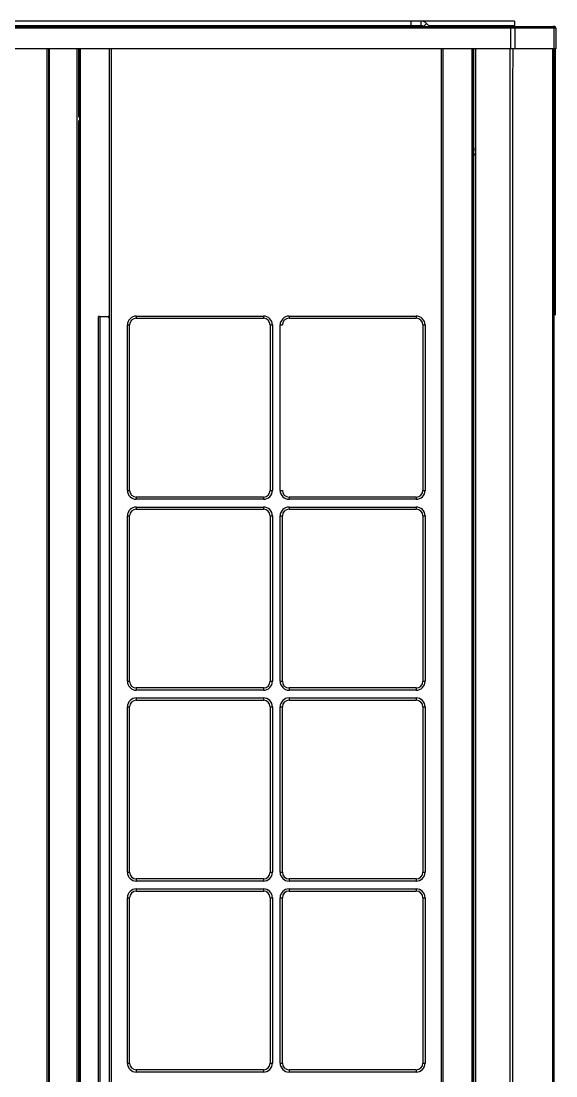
# Model space of a CAD drawing. Header units: millimetres. Extents: x 10547 to 11305, y 9897 to 10391.
# Drawn here: x 10968.77 to 10972.36, y 10156.05 to 10163.12 of the extents above; entities that cross this region are included whole.
import ezdxf

# ---------------------------------------------------------------- set-up
doc = ezdxf.new("R2010")
doc.units = ezdxf.units.MM
doc.layers.add('LG-AIRCON', color=240, linetype='Continuous')

# ---------------------------------------------------------------- blocks, each defined once
blk = doc.blocks.new('NEWUXC-1')
at = {"layer": 'LG-AIRCON', "color": 0}
for p, q in [((691.06, 1749.6), (132.54, 1749.6)), ((700.39, 1749.6), (691.05, 1749.6)), ((691.06, 1749.6), (691.06, 1745.6)), ((784.56, 1749.6), (700.39, 1749.6)), ((700.39, 1745.6), (700.39, 1749.6)), ((702.51, 1744.72), (705.34, 1747.55)), ((708.29, 1744.6), (705.34, 1747.55)), ((784.56, 1749.6), (784.56, 1745.6)), ((0.5, 1744.6), (781.2, 1744.6)), ((781.2, 1743.3), (0.5, 1743.3)), ((132.54, 1745.6), (691.06, 1745.6)), ((691.05, 1745.6), (700.39, 1745.6)), ((702.51, 1744.72), (702.63, 1744.6)), ((707.28, 1745.6), (784.56, 1745.6)), ((781.2, 1744.6), (784.03, 1744.6)), ((781.2, 1743.3), (781.2, 1744.6)), ((784.95, 1743.3), (781.2, 1743.3)), ((781.2, 1724.6), (781.2, 1743.3)), ((784.03, 1744.6), (819.33, 1744.6)), ((820.25, 1743.3), (784.95, 1743.3)), ((784.95, 1743.3), (784.95, 1724.6)), ((820.5, 1744.6), (819.33, 1744.6)), ((821.8, 1743.3), (820.25, 1743.3)), ((820.25, 1724.6), (820.25, 1743.3)), ((821.8, 1743.3), (821.8, 1724.6)), ((781.2, 1724.6), (4.5, 1724.6)), ((363.7, 92.7), (363.7, 1724.59)), ((365, 1724.59), (365, 92.7)), ((365.5, 1724.59), (365.5, 92.7)), ((390.7, 92.7), (390.7, 1724.59)), ((392, 1724.59), (392, 1663.28)), ((393, 92.7), (393, 1724.6)), ((393.5, 1724.6), (393.5, 92.7)), ((420, 92.7), (420, 1724.6)), ((421.3, 1724.6), (421.3, 92.7)), ((718.7, 92.7), (718.7, 1724.6)), ((720, 1724.6), (720, 92.7)), ((746.5, 92.7), (746.5, 1724.6)), ((747, 1724.6), (747, 92.7)), ((747.5, 1647.2), (747.5, 1724.6)), ((748, 1.61), (748, 1724.6)), ((749.5, 1724.6), (749.5, 1.61)), ((784.95, 1724.6), (781.2, 1724.6)), ((820.25, 1724.6), (784.95, 1724.6)), ((821.8, 1724.6), (820.25, 1724.6)), ((821, 1724.6), (821, 1485.1)), ((392.35, 1664.6), (392, 1664.6)), ((392.35, 1663.28), (392.35, 1664.6)), ((392, 1660.27), (392, 92.7)), ((747, 1647.2), (747.5, 1647.2)), ((748, 1647.2), (747.5, 1647.2)), ((747.5, 1617.2), (747, 1617.2)), ((747.5, 1617.2), (748, 1617.2)), ((747.5, 1463.2), (747.5, 1617.2)), ((393, 1514.38), (392, 1514.38)), ((393, 1511.8), (392, 1511.8)), ((393, 1509.5), (392, 1509.5)), ((410.05, 102.25), (410.05, 1483.75)), ((411.05, 1483.75), (410.05, 1483.75)), ((411.05, 1483.75), (411.05, 102.25)), ((411.05, 1483.75), (418.55, 1483.75)), ((420, 1482.3), (418.55, 1483.75)), ((420, 1483.75), (418.55, 1483.75)), ((444, 1484.2), (558.5, 1484.2)), ((444, 1484.2), (444, 1482.2)), ((444, 1482.2), (558.5, 1482.2)), ((558.5, 1484.2), (558.5, 1482.2)), ((581.5, 1484.2), (696, 1484.2)), ((581.5, 1484.2), (581.5, 1482.2)), ((581.5, 1482.2), (696, 1482.2)), ((696, 1484.2), (696, 1482.2)), ((393, 1474.5), (392, 1474.5)), ((393, 1472.5), (392, 1472.5)), ((436, 1327.4), (436, 1476.2)), ((436, 1476.2), (438, 1476.2)), ((438, 1327.4), (438, 1476.2)), ((564.5, 1476.2), (566.5, 1476.2)), ((564.5, 1476.2), (564.5, 1327.4)), ((566.5, 1476.2), (566.5, 1327.4)), ((573.5, 1327.4), (573.5, 1476.2)), ((573.5, 1476.2), (575.5, 1476.2)), ((702, 1476.2), (704, 1476.2)), ((702, 1476.2), (702, 1327.4)), ((704, 1476.2), (704, 1327.4)), ((747.5, 1463.2), (747, 1463.2)), ((747.5, 1463.2), (748, 1463.2)), ((747, 1432.2), (747.5, 1432.2)), ((748, 1432.2), (747.5, 1432.2)), ((747.5, 293.2), (747.5, 1432.2)), ((436, 1327.4), (438, 1327.4)), ((444, 1321.4), (444, 1319.4)), ((558.5, 1321.4), (444, 1321.4)), ((558.5, 1319.4), (444, 1319.4)), ((558.5, 1321.4), (558.5, 1319.4)), ((564.5, 1327.4), (566.5, 1327.4)), ((573.5, 1327.4), (575.5, 1327.4)), ((581.5, 1321.4), (581.5, 1319.4)), ((696, 1321.4), (581.5, 1321.4)), ((696, 1319.4), (581.5, 1319.4)), ((696, 1321.4), (696, 1319.4)), ((702, 1327.4), (704, 1327.4)), ((444, 1312.45), (558.5, 1312.45)), ((444, 1312.45), (444, 1310.45)), ((444, 1310.45), (558.5, 1310.45)), ((558.5, 1312.45), (558.5, 1310.45)), ((581.5, 1312.45), (696, 1312.45)), ((581.5, 1312.45), (581.5, 1310.45)), ((581.5, 1310.45), (696, 1310.45)), ((696, 1312.45), (696, 1310.45)), ((436, 1155.65), (436, 1304.45)), ((436, 1304.45), (438, 1304.45)), ((438, 1155.65), (438, 1304.45)), ((564.5, 1304.45), (566.5, 1304.45)), ((564.5, 1304.45), (564.5, 1155.65)), ((566.5, 1304.45), (566.5, 1155.65)), ((573.5, 1155.65), (573.5, 1304.45)), ((573.5, 1304.45), (575.5, 1304.45)), ((575.5, 1155.65), (575.5, 1304.45)), ((702, 1304.45), (704, 1304.45)), ((702, 1304.45), (702, 1155.65)), ((704, 1304.45), (704, 1155.65)), ((436, 1155.65), (438, 1155.65)), ((444, 1149.65), (444, 1147.65)), ((558.5, 1149.65), (444, 1149.65)), ((558.5, 1149.65), (558.5, 1147.65)), ((564.5, 1155.65), (566.5, 1155.65)), ((573.5, 1155.65), (575.5, 1155.65)), ((581.5, 1149.65), (581.5, 1147.65)), ((696, 1149.65), (581.5, 1149.65)), ((696, 1149.65), (696, 1147.65)), ((702, 1155.65), (704, 1155.65)), ((558.5, 1147.65), (444, 1147.65)), ((444, 1140.7), (558.5, 1140.7)), ((444, 1140.7), (444, 1138.7)), ((558.5, 1140.7), (558.5, 1138.7)), ((696, 1147.65), (581.5, 1147.65)), ((581.5, 1140.7), (696, 1140.7)), ((581.5, 1140.7), (581.5, 1138.7)), ((696, 1140.7), (696, 1138.7)), ((436, 983.9), (436, 1132.7)), ((436, 1132.7), (438, 1132.7)), ((438, 983.9), (438, 1132.7)), ((444, 1138.7), (558.5, 1138.7)), ((564.5, 1132.7), (566.5, 1132.7)), ((564.5, 1132.7), (564.5, 983.9)), ((566.5, 1132.7), (566.5, 983.9)), ((573.5, 983.9), (573.5, 1132.7)), ((573.5, 1132.7), (575.5, 1132.7)), ((575.5, 983.9), (575.5, 1132.7)), ((581.5, 1138.7), (696, 1138.7)), ((702, 1132.7), (704, 1132.7)), ((702, 1132.7), (702, 983.9)), ((704, 1132.7), (704, 983.9)), ((436, 983.9), (438, 983.9)), ((558.5, 977.9), (444, 977.9)), ((444, 977.9), (444, 975.9)), ((558.5, 977.9), (558.5, 975.9)), ((564.5, 983.9), (566.5, 983.9)), ((573.5, 983.9), (575.5, 983.9)), ((696, 977.9), (581.5, 977.9)), ((581.5, 977.9), (581.5, 975.9)), ((696, 977.9), (696, 975.9)), ((702, 983.9), (704, 983.9)), ((558.5, 975.9), (444, 975.9)), ((444, 968.95), (558.5, 968.95)), ((444, 968.95), (444, 966.95)), ((558.5, 968.95), (558.5, 966.95)), ((696, 975.9), (581.5, 975.9)), ((581.5, 968.95), (696, 968.95)), ((581.5, 968.95), (581.5, 966.95)), ((696, 968.95), (696, 966.95)), ((436, 812.15), (436, 960.95)), ((436, 960.95), (438, 960.95)), ((438, 812.15), (438, 960.95)), ((444, 966.95), (558.5, 966.95)), ((564.5, 960.95), (566.5, 960.95)), ((564.5, 960.95), (564.5, 812.15)), ((566.5, 960.95), (566.5, 812.15)), ((573.5, 812.15), (573.5, 960.95)), ((573.5, 960.95), (575.5, 960.95)), ((575.5, 812.15), (575.5, 960.95)), ((581.5, 966.95), (696, 966.95)), ((702, 960.95), (704, 960.95)), ((702, 960.95), (702, 812.15)), ((704, 960.95), (704, 812.15)), ((436, 812.15), (438, 812.15)), ((564.5, 812.15), (566.5, 812.15)), ((573.5, 812.15), (575.5, 812.15)), ((702, 812.15), (704, 812.15)), ((444, 806.15), (444, 804.15)), ((558.5, 806.15), (444, 806.15)), ((558.5, 804.15), (444, 804.15)), ((558.5, 806.15), (558.5, 804.15)), ((581.5, 806.15), (581.5, 804.15)), ((696, 806.15), (581.5, 806.15)), ((696, 804.15), (581.5, 804.15)), ((696, 806.15), (696, 804.15))]:
    blk.add_line(p, q, dxfattribs=at)
for points in [[(780.73, 793.75), (780.73, 828.21), (780.73, 862.67), (780.73, 897.13), (780.73, 931.59), (780.73, 966.05), (780.73, 1000.51), (780.73, 1034.96), (780.73, 1069.42), (780.73, 1103.88), (780.73, 1138.34), (780.73, 1172.8), (780.73, 1207.26), (780.73, 1241.72), (780.73, 1276.18), (780.73, 1310.63), (780.73, 1345.09), (780.73, 1379.55), (780.73, 1414.01), (780.73, 1448.47), (780.73, 1482.93), (780.73, 1517.39), (780.73, 1551.85), (780.73, 1586.3), (780.73, 1620.76), (780.73, 1655.22), (780.73, 1689.68), (780.66, 1724.28)], [(782.9, 1724.6), (782.85, 1690.35), (782.85, 1655.88), (782.85, 1621.4), (782.85, 1586.93), (782.85, 1552.46), (782.85, 1517.99), (782.85, 1483.51), (782.85, 1449.04), (782.85, 1414.57), (782.85, 1380.1), (782.85, 1345.62), (782.85, 1311.15), (782.85, 1276.68), (782.85, 1242.21), (782.85, 1207.73), (782.85, 1173.26), (782.85, 1138.79), (782.85, 1104.32), (782.85, 1069.85), (782.85, 1035.37), (782.85, 1000.9), (782.85, 966.43), (782.85, 931.96), (782.85, 897.48), (782.85, 863.01), (782.85, 828.54), (782.85, 794.07)], [(819.12, 794.07), (819.12, 828.54), (819.12, 863.01), (819.12, 897.48), (819.12, 931.96), (819.12, 966.43), (819.12, 1000.9), (819.12, 1035.37), (819.12, 1069.85), (819.12, 1104.32), (819.12, 1138.79), (819.12, 1173.26), (819.12, 1207.73), (819.12, 1242.21), (819.12, 1276.68), (819.12, 1311.15), (819.12, 1345.62), (819.12, 1380.1), (819.12, 1414.57), (819.12, 1449.04), (819.12, 1483.51), (819.12, 1517.99), (819.12, 1552.46), (819.12, 1586.93), (819.12, 1621.4), (819.12, 1655.88), (819.12, 1685.21), (819.07, 1724.6)], [(820, 1723.95), (820, 1689.58), (820, 1655.12), (820, 1620.66), (820, 1586.2), (820, 1551.75), (820, 1517.29), (820, 1482.83), (820, 1448.38), (820, 1413.92), (820, 1379.47), (820, 1345.01), (820, 1310.55), (820, 1276.1), (820, 1241.64), (820, 1207.18), (820, 1172.73), (820, 1138.27), (820, 1103.81), (820, 1069.36), (820, 1034.9), (820, 1000.44), (820, 965.99), (820, 931.53), (820, 897.07), (820, 862.62), (820, 828.16), (820, 793.7)], [(393, 1659.5), (392.98, 1659.5), (392.96, 1659.5), (392.94, 1659.5), (392.92, 1659.5), (392.9, 1659.5), (392.88, 1659.5), (392.86, 1659.5), (392.84, 1659.5), (392.82, 1659.5), (392.8, 1659.5), (392.78, 1659.5), (392.76, 1659.5), (392.74, 1659.5), (392.72, 1659.5), (392.7, 1659.5), (392.68, 1659.5), (392.66, 1659.5), (392.64, 1659.5), (392.62, 1659.5), (392.6, 1659.5), (392.58, 1659.5), (392.56, 1659.5), (392.54, 1659.5), (392.52, 1659.5), (392.5, 1659.5), (392.48, 1659.5), (392.46, 1659.5), (392.44, 1659.5), (392.42, 1659.5), (392.4, 1659.5), (392.38, 1659.5), (392.36, 1659.5), (392.34, 1659.5), (392.32, 1659.5), (392.3, 1659.5), (392.28, 1659.5), (392.26, 1659.5), (392.24, 1659.5), (392.22, 1659.5), (392.2, 1659.5), (392.18, 1659.5), (392.16, 1659.5), (392.14, 1659.5), (392.12, 1659.5), (392.1, 1659.5), (392.08, 1659.5), (392.06, 1659.5), (392.04, 1659.5), (392.02, 1659.5), (392, 1659.5)], [(747.01, 1635.15), (747.04, 1635.15), (747.07, 1635.15), (747.1, 1635.15), (747.13, 1635.15), (747.16, 1635.15), (747.19, 1635.15), (747.22, 1635.15), (747.25, 1635.15), (747.28, 1635.15), (747.31, 1635.15), (747.34, 1635.15), (747.38, 1635.15), (747.41, 1635.15), (747.44, 1635.15), (747.47, 1635.15), (747.5, 1635.15), (747.53, 1635.15), (747.56, 1635.15), (747.59, 1635.15), (747.62, 1635.15), (747.65, 1635.15), (747.68, 1635.15), (747.71, 1635.15), (747.74, 1635.15), (747.77, 1635.15), (747.8, 1635.15), (747.82, 1635.15), (747.85, 1635.15), (747.88, 1635.15), (747.91, 1635.15), (747.94, 1635.15), (747.97, 1635.15), (748, 1635.15), (748.03, 1635.15), (748.06, 1635.15), (748.09, 1635.15), (748.12, 1635.15), (748.15, 1635.15), (748.18, 1635.15), (748.21, 1635.15), (748.24, 1635.15), (748.27, 1635.15), (748.3, 1635.15), (748.33, 1635.15), (748.36, 1635.15), (748.39, 1635.15), (748.41, 1635.15), (748.44, 1635.15), (748.47, 1635.15), (748.5, 1635.14)], [(748.01, 1634.19), (748, 1634.19), (747.98, 1634.19), (747.96, 1634.19), (747.94, 1634.19), (747.92, 1634.19), (747.9, 1634.19), (747.88, 1634.19), (747.86, 1634.19), (747.84, 1634.19), (747.82, 1634.19), (747.8, 1634.19), (747.78, 1634.19), (747.76, 1634.19), (747.74, 1634.19), (747.72, 1634.19), (747.7, 1634.19), (747.68, 1634.19), (747.66, 1634.19), (747.64, 1634.19), (747.62, 1634.19), (747.6, 1634.19), (747.58, 1634.19), (747.56, 1634.19), (747.55, 1634.19), (747.53, 1634.19), (747.51, 1634.19), (747.49, 1634.19), (747.47, 1634.19), (747.45, 1634.19), (747.43, 1634.19), (747.41, 1634.19), (747.39, 1634.19), (747.37, 1634.19), (747.35, 1634.19), (747.33, 1634.19), (747.31, 1634.19), (747.29, 1634.19), (747.27, 1634.19), (747.25, 1634.19), (747.23, 1634.19), (747.21, 1634.19), (747.19, 1634.19), (747.17, 1634.19), (747.15, 1634.19), (747.13, 1634.19), (747.11, 1634.19), (747.09, 1634.19), (747.07, 1634.19), (747.05, 1634.19), (747.03, 1634.19)], [(747.47, 1634), (747.49, 1634), (747.51, 1634), (747.53, 1634), (747.55, 1634), (747.56, 1634), (747.58, 1634), (747.6, 1634), (747.62, 1634), (747.64, 1634), (747.66, 1634), (747.68, 1634), (747.7, 1634), (747.71, 1634), (747.73, 1634), (747.75, 1634), (747.77, 1634), (747.79, 1634), (747.81, 1634), (747.83, 1634), (747.84, 1634), (747.86, 1634), (747.88, 1634), (747.9, 1634), (747.92, 1634), (747.94, 1634), (747.96, 1634), (747.97, 1634), (747.99, 1634), (748.01, 1634), (748.03, 1634), (748.05, 1634), (748.07, 1634), (748.09, 1634), (748.1, 1634), (748.12, 1634), (748.14, 1634), (748.16, 1634), (748.18, 1634), (748.2, 1634), (748.22, 1634), (748.23, 1634), (748.25, 1634), (748.27, 1634), (748.29, 1634), (748.31, 1634), (748.33, 1634), (748.34, 1634), (748.36, 1634), (748.38, 1634), (748.4, 1634)], [(748.47, 1633.2), (748.45, 1633.2), (748.43, 1633.2), (748.41, 1633.2), (748.39, 1633.2), (748.37, 1633.2), (748.36, 1633.2), (748.34, 1633.2), (748.32, 1633.2), (748.3, 1633.2), (748.28, 1633.2), (748.26, 1633.2), (748.24, 1633.2), (748.22, 1633.2), (748.2, 1633.2), (748.19, 1633.2), (748.17, 1633.2), (748.15, 1633.2), (748.13, 1633.2), (748.11, 1633.2), (748.09, 1633.2), (748.07, 1633.2), (748.05, 1633.2), (748.03, 1633.2), (748.02, 1633.2), (748, 1633.2), (747.98, 1633.2), (747.96, 1633.2), (747.94, 1633.2), (747.92, 1633.2), (747.9, 1633.2), (747.88, 1633.2), (747.86, 1633.2), (747.85, 1633.2), (747.83, 1633.2), (747.81, 1633.2), (747.79, 1633.2), (747.77, 1633.2), (747.75, 1633.2), (747.73, 1633.2), (747.71, 1633.2), (747.69, 1633.2), (747.67, 1633.2), (747.66, 1633.2), (747.64, 1633.2), (747.62, 1633.2), (747.6, 1633.2), (747.58, 1633.2), (747.56, 1633.21), (747.54, 1633.21), (747.52, 1633.21)], [(748.03, 1628.54), (748.01, 1628.54), (747.99, 1628.54), (747.97, 1628.54), (747.95, 1628.54), (747.93, 1628.54), (747.91, 1628.54), (747.89, 1628.54), (747.87, 1628.54), (747.85, 1628.54), (747.83, 1628.54), (747.81, 1628.54), (747.79, 1628.54), (747.77, 1628.54), (747.75, 1628.54), (747.73, 1628.54), (747.71, 1628.54), (747.69, 1628.54), (747.67, 1628.54), (747.65, 1628.54), (747.63, 1628.54), (747.61, 1628.54), (747.59, 1628.54), (747.57, 1628.54), (747.55, 1628.54), (747.54, 1628.54), (747.52, 1628.54), (747.5, 1628.54), (747.48, 1628.54), (747.46, 1628.54), (747.44, 1628.54), (747.42, 1628.54), (747.4, 1628.54), (747.38, 1628.54), (747.36, 1628.54), (747.34, 1628.54), (747.32, 1628.54), (747.3, 1628.54), (747.28, 1628.54), (747.26, 1628.54), (747.24, 1628.54), (747.22, 1628.54), (747.2, 1628.54), (747.18, 1628.54), (747.16, 1628.54), (747.14, 1628.54), (747.12, 1628.54), (747.1, 1628.54), (747.08, 1628.54), (747.06, 1628.54), (747.04, 1628.54)], [(747.05, 1629.35), (747.08, 1629.35), (747.11, 1629.35), (747.15, 1629.35), (747.18, 1629.35), (747.22, 1629.35), (747.25, 1629.35), (747.29, 1629.35), (747.32, 1629.35), (747.35, 1629.35), (747.39, 1629.35), (747.42, 1629.35), (747.45, 1629.35), (747.49, 1629.35), (747.52, 1629.35), (747.56, 1629.35), (747.59, 1629.35), (747.62, 1629.35), (747.66, 1629.35), (747.69, 1629.35), (747.72, 1629.35), (747.76, 1629.35), (747.79, 1629.35), (747.82, 1629.35), (747.86, 1629.35), (747.89, 1629.35), (747.93, 1629.35), (747.96, 1629.35), (747.99, 1629.35), (748.03, 1629.35), (748.06, 1629.35), (748.09, 1629.35), (748.12, 1629.35), (748.16, 1629.35), (748.19, 1629.35), (748.22, 1629.35), (748.26, 1629.35), (748.29, 1629.35), (748.32, 1629.35), (748.36, 1629.35), (748.39, 1629.35), (748.42, 1629.35), (748.45, 1629.35), (748.49, 1629.35), (748.52, 1629.35), (748.55, 1629.35), (748.59, 1629.35), (748.62, 1629.35), (748.65, 1629.35), (748.68, 1629.35), (748.72, 1629.35)], [(748.4, 1629.59), (748.38, 1629.59), (748.36, 1629.59), (748.34, 1629.59), (748.33, 1629.59), (748.31, 1629.59), (748.29, 1629.59), (748.27, 1629.59), (748.25, 1629.59), (748.23, 1629.59), (748.22, 1629.59), (748.2, 1629.59), (748.18, 1629.59), (748.16, 1629.59), (748.14, 1629.59), (748.12, 1629.59), (748.1, 1629.59), (748.09, 1629.59), (748.07, 1629.59), (748.05, 1629.59), (748.03, 1629.59), (748.01, 1629.59), (747.99, 1629.59), (747.97, 1629.59), (747.96, 1629.59), (747.94, 1629.59), (747.92, 1629.59), (747.9, 1629.59), (747.88, 1629.59), (747.86, 1629.59), (747.84, 1629.59), (747.83, 1629.59), (747.81, 1629.59), (747.79, 1629.59), (747.77, 1629.59), (747.75, 1629.59), (747.73, 1629.59), (747.71, 1629.59), (747.7, 1629.59), (747.68, 1629.59), (747.66, 1629.59), (747.64, 1629.59), (747.62, 1629.59), (747.6, 1629.59), (747.58, 1629.59), (747.56, 1629.59), (747.55, 1629.59), (747.53, 1629.59), (747.51, 1629.59), (747.49, 1629.59), (747.47, 1629.59)], [(747.52, 1630.38), (747.54, 1630.38), (747.56, 1630.38), (747.58, 1630.38), (747.6, 1630.38), (747.62, 1630.38), (747.64, 1630.38), (747.66, 1630.38), (747.67, 1630.38), (747.69, 1630.38), (747.71, 1630.38), (747.73, 1630.38), (747.75, 1630.38), (747.77, 1630.38), (747.79, 1630.38), (747.81, 1630.38), (747.83, 1630.38), (747.85, 1630.38), (747.86, 1630.38), (747.88, 1630.38), (747.9, 1630.38), (747.92, 1630.38), (747.94, 1630.38), (747.96, 1630.38), (747.98, 1630.38), (748, 1630.38), (748.02, 1630.38), (748.03, 1630.38), (748.05, 1630.38), (748.07, 1630.38), (748.09, 1630.38), (748.11, 1630.38), (748.13, 1630.38), (748.15, 1630.38), (748.17, 1630.38), (748.19, 1630.38), (748.2, 1630.38), (748.22, 1630.38), (748.24, 1630.38), (748.26, 1630.38), (748.28, 1630.38), (748.3, 1630.38), (748.32, 1630.38), (748.34, 1630.38), (748.36, 1630.38), (748.37, 1630.38), (748.39, 1630.38), (748.41, 1630.38), (748.43, 1630.38), (748.45, 1630.38), (748.47, 1630.38)], [(392, 1548), (392.02, 1548), (392.04, 1548), (392.06, 1548), (392.08, 1548), (392.1, 1548), (392.12, 1548), (392.14, 1548), (392.16, 1548), (392.18, 1547.99), (392.2, 1547.99), (392.22, 1547.99), (392.24, 1547.99), (392.26, 1547.99), (392.28, 1547.99), (392.3, 1547.99), (392.32, 1547.99), (392.34, 1547.99), (392.36, 1547.99), (392.38, 1547.99), (392.4, 1547.99), (392.42, 1547.99), (392.44, 1547.99), (392.46, 1547.99), (392.48, 1547.99), (392.5, 1547.99), (392.52, 1547.99), (392.54, 1547.99), (392.56, 1547.99), (392.58, 1547.99), (392.6, 1547.98), (392.62, 1547.98), (392.64, 1547.98), (392.66, 1547.98), (392.68, 1547.98), (392.7, 1547.98), (392.72, 1547.98), (392.74, 1547.98), (392.76, 1547.98), (392.78, 1547.98), (392.8, 1547.98), (392.82, 1547.98), (392.84, 1547.98), (392.86, 1547.98), (392.88, 1547.98), (392.9, 1547.98), (392.92, 1547.98), (392.94, 1547.98), (392.96, 1547.98), (392.98, 1547.98), (393, 1547.98)], [(393, 1547.35), (392.98, 1547.35), (392.96, 1547.35), (392.94, 1547.35), (392.92, 1547.35), (392.9, 1547.35), (392.88, 1547.35), (392.86, 1547.35), (392.84, 1547.35), (392.82, 1547.35), (392.8, 1547.35), (392.78, 1547.35), (392.76, 1547.35), (392.74, 1547.35), (392.72, 1547.35), (392.7, 1547.35), (392.68, 1547.35), (392.66, 1547.35), (392.64, 1547.35), (392.62, 1547.35), (392.6, 1547.35), (392.58, 1547.35), (392.56, 1547.35), (392.54, 1547.35), (392.52, 1547.35), (392.5, 1547.35), (392.48, 1547.36), (392.46, 1547.36), (392.44, 1547.36), (392.42, 1547.36), (392.4, 1547.36), (392.38, 1547.36), (392.36, 1547.36), (392.34, 1547.36), (392.32, 1547.36), (392.3, 1547.36), (392.28, 1547.36), (392.26, 1547.36), (392.24, 1547.36), (392.22, 1547.36), (392.2, 1547.36), (392.18, 1547.36), (392.16, 1547.36), (392.14, 1547.36), (392.12, 1547.36), (392.1, 1547.36), (392.08, 1547.36), (392.06, 1547.36), (392.04, 1547.36), (392.02, 1547.36), (392, 1547.36)], [(393, 1546.72), (392.98, 1546.72), (392.96, 1546.72), (392.94, 1546.72), (392.92, 1546.72), (392.9, 1546.72), (392.88, 1546.72), (392.86, 1546.72), (392.84, 1546.72), (392.82, 1546.72), (392.8, 1546.72), (392.78, 1546.72), (392.76, 1546.72), (392.74, 1546.72), (392.72, 1546.72), (392.7, 1546.72), (392.68, 1546.72), (392.66, 1546.72), (392.64, 1546.72), (392.62, 1546.72), (392.6, 1546.72), (392.58, 1546.72), (392.56, 1546.72), (392.54, 1546.71), (392.52, 1546.71), (392.5, 1546.71), (392.48, 1546.71), (392.46, 1546.71), (392.44, 1546.71), (392.42, 1546.71), (392.4, 1546.71), (392.38, 1546.71), (392.36, 1546.71), (392.34, 1546.71), (392.32, 1546.71), (392.3, 1546.71), (392.28, 1546.71), (392.26, 1546.71), (392.24, 1546.71), (392.22, 1546.71), (392.2, 1546.71), (392.18, 1546.71), (392.16, 1546.71), (392.14, 1546.71), (392.12, 1546.71), (392.1, 1546.71), (392.08, 1546.71), (392.06, 1546.71), (392.04, 1546.71), (392.02, 1546.71), (392, 1546.71)]]:
    blk.add_lwpolyline(points, dxfattribs=at)
for centre, radius, start, end in [((700.39, 1742.6), 7, 45, 90), ((700.39, 1742.6), 3, 45, 90), ((820.5, 1743.3), 1.3, 0, 90), ((391.35, 1664.6), 1, 0, 49.41417), ((444, 1476.2), 8, 90, 180), ((444, 1476.2), 6, 90, 180), ((558.5, 1476.2), 8, 0, 90), ((558.5, 1476.2), 6, 0, 90), ((581.5, 1476.2), 8, 90, 180), ((581.5, 1476.2), 6, 90, 180), ((696, 1476.2), 8, 0, 90), ((696, 1476.2), 6, 0, 90), ((444, 1327.4), 8, 180, 270), ((444, 1327.4), 6, 180, 270), ((558.5, 1327.4), 8, 270, 0), ((558.5, 1327.4), 6, 270, 0), ((581.5, 1327.4), 8, 180, 270), ((581.5, 1327.4), 6, 180, 270), ((696, 1327.4), 8, 270, 0), ((696, 1327.4), 6, 270, 0), ((444, 1304.45), 8, 90, 180), ((444, 1304.45), 6, 90, 180), ((558.5, 1304.45), 8, 0, 90), ((558.5, 1304.45), 6, 0, 90), ((581.5, 1304.45), 8, 90, 180), ((581.5, 1304.45), 6, 90, 180), ((696, 1304.45), 8, 0, 90), ((696, 1304.45), 6, 0, 90), ((444, 1155.65), 8, 180, 270), ((444, 1155.65), 6, 180, 270), ((558.5, 1155.65), 8, 270, 0), ((558.5, 1155.65), 6, 270, 0), ((581.5, 1155.65), 8, 180, 270), ((581.5, 1155.65), 6, 180, 270), ((696, 1155.65), 8, 270, 0), ((696, 1155.65), 6, 270, 0), ((444, 1132.7), 8, 90, 180), ((558.5, 1132.7), 8, 0, 90), ((581.5, 1132.7), 8, 90, 180), ((696, 1132.7), 8, 0, 90), ((444, 1132.7), 6, 90, 180), ((558.5, 1132.7), 6, 0, 90), ((581.5, 1132.7), 6, 90, 180), ((696, 1132.7), 6, 0, 90), ((444, 983.9), 8, 180, 270), ((444, 983.9), 6, 180, 270), ((558.5, 983.9), 8, 270, 0), ((558.5, 983.9), 6, 270, 0), ((581.5, 983.9), 8, 180, 270), ((581.5, 983.9), 6, 180, 270), ((696, 983.9), 8, 270, 0), ((696, 983.9), 6, 270, 0), ((444, 960.95), 8, 90, 180), ((558.5, 960.95), 8, 0, 90), ((581.5, 960.95), 8, 90, 180), ((696, 960.95), 8, 0, 90), ((444, 960.95), 6, 90, 180), ((558.5, 960.95), 6, 0, 90), ((581.5, 960.95), 6, 90, 180), ((696, 960.95), 6, 0, 90), ((444, 812.15), 8, 180, 270), ((444, 812.15), 6, 180, 270), ((558.5, 812.15), 8, 270, 0), ((558.5, 812.15), 6, 270, 0), ((581.5, 812.15), 8, 180, 270), ((581.5, 812.15), 6, 180, 270), ((696, 812.15), 8, 270, 0), ((696, 812.15), 6, 270, 0)]:
    blk.add_arc(centre, radius, start, end, dxfattribs=at)
for centre in [(784.03, 1743.3), (819.33, 1743.3)]:
    blk.add_ellipse(centre, major_axis=(0, -1.3), ratio=0.707107, start_param=1.570796, end_param=3.141593, dxfattribs=at)

msp = doc.modelspace()

# ---------------------------------------------------------------- block references
at = {"layer": 'LG-AIRCON', "color": 1, "xscale": 0.007449840356167105, "yscale": 0.007449840356167105, "zscale": 0.007449840356167105}
msp.add_blockref('NEWUXC-1', (10966.2351, 10150.0887), dxfattribs=at)

doc.saveas('drawing.dxf')
